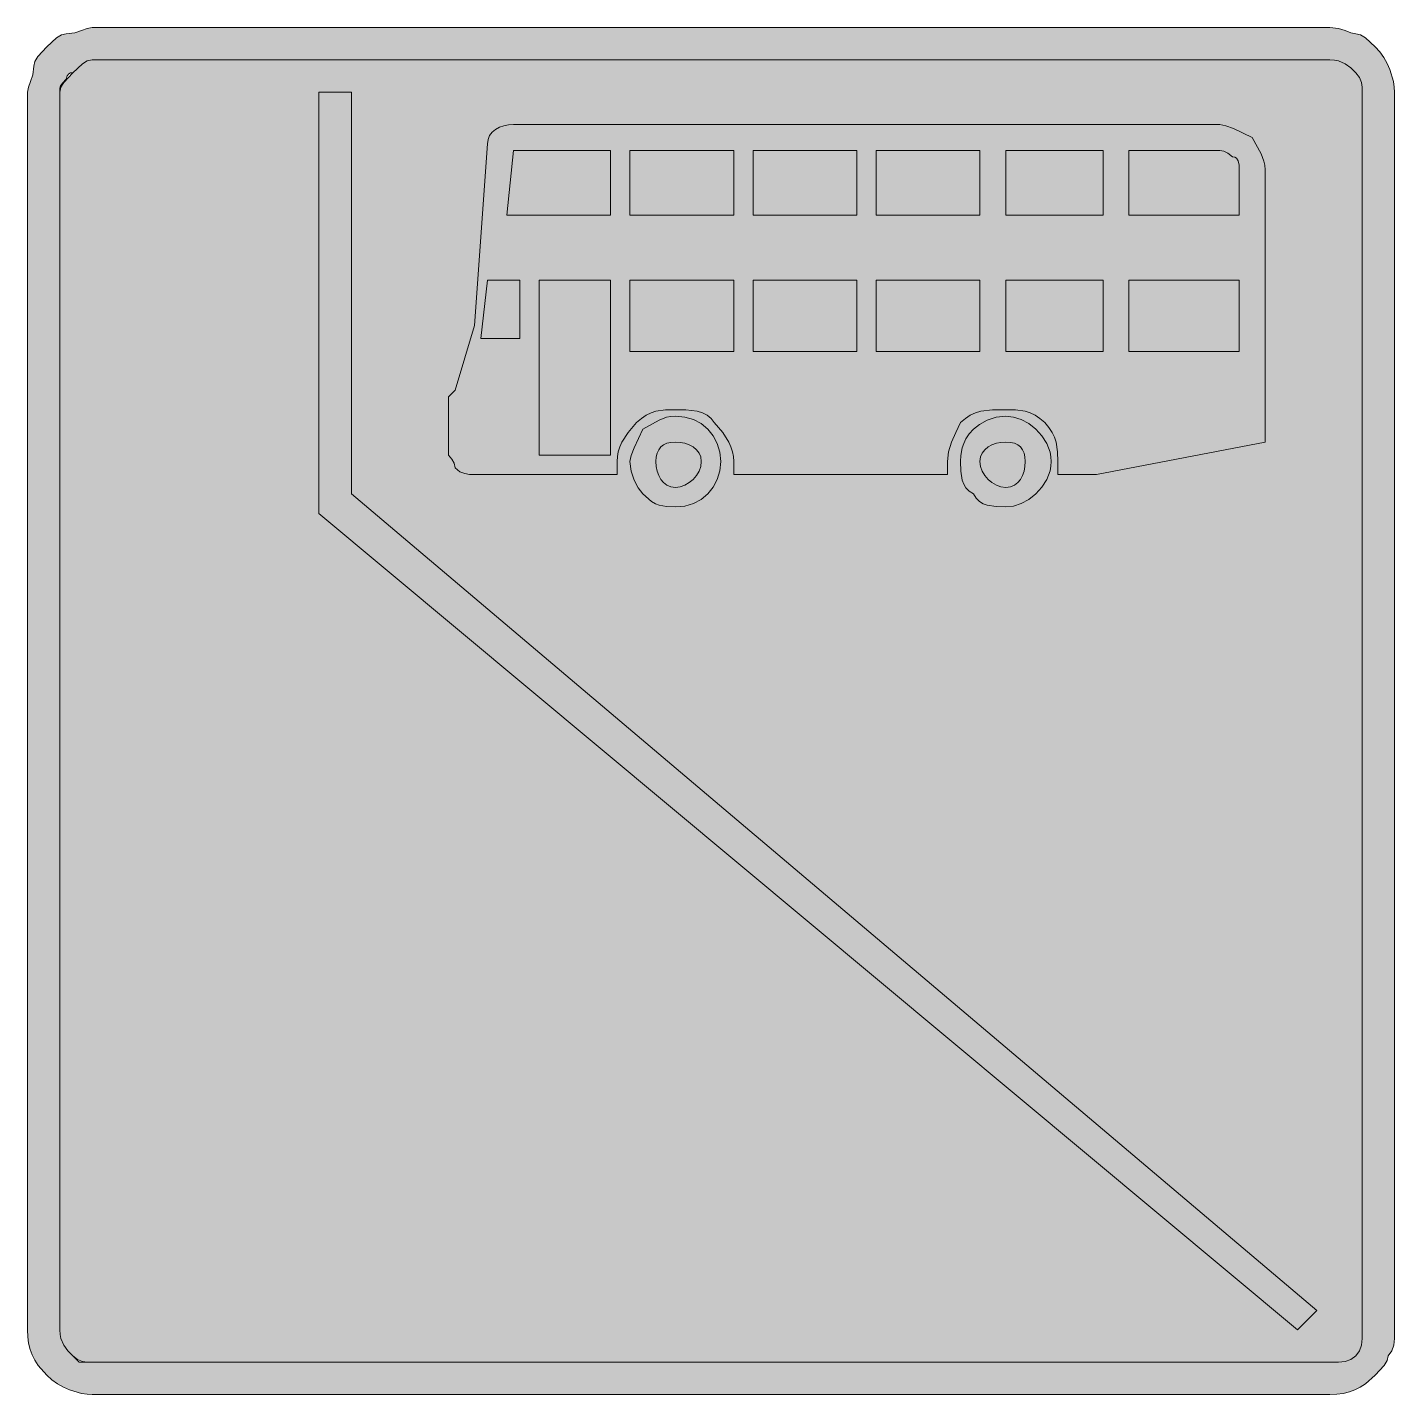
# Model space of a CAD drawing. Header units: metres. Extents: x 156 to 409, y 8 to 261.
import ezdxf

# ---------------------------------------------------------------- set-up
doc = ezdxf.new("R2010")
doc.units = ezdxf.units.M
for name, color, linetype, true_color in [('FILL_BLACK_000000', 7, 'Continuous', 0x000000), ('FILL_BLUE_0000FF', 7, 'Continuous', 0x0000ff), ('FILL_WHITE_FFFFFF', 7, 'Continuous', 0xffffff)]:
    doc.layers.add(name, color=color, linetype=linetype, true_color=true_color)

msp = doc.modelspace()

# ---------------------------------------------------------------- hatches: boundary and pattern name
at = {"layer": 'FILL_BLACK_000000', "true_color": 0x000000}
h = msp.add_hatch(color=7, dxfattribs=at)
h.dxf.hatch_style = 1
h.paths.add_polyline_path([(400.32, 260.76), (401.35, 260.35), (402.27, 260.16), (403.17, 259.95), (404.07, 259.41), (405.87, 257.76), (406.71, 256.81), (407.45, 255.77), (408.06, 254.68), (408.57, 253.56), (409.25, 251.35), (409.41, 250.31), (409.47, 249.36), (409.47, 20.16), (409.45, 18.57), (409.32, 17.31), (408.96, 16.28), (408.27, 15.36), (408.06, 14.46), (407.52, 13.56), (405.87, 11.76), (404.05, 10.18), (403.11, 9.57), (402.12, 9.06), (401.08, 8.67), (399.96, 8.38), (398.77, 8.22), (397.47, 8.16), (168.27, 8.16), (167.32, 8.22), (166.28, 8.38), (164.07, 9.06), (162.95, 9.57), (161.86, 10.18), (160.82, 10.92), (159.87, 11.76), (158.3, 13.58), (157.68, 14.52), (157.17, 15.51), (156.78, 16.55), (156.5, 17.67), (156.33, 18.86), (156.27, 20.16), (156.27, 249.36), (156.46, 250.28), (156.87, 251.31), (157.28, 252.57), (157.47, 254.16), (157.68, 255.06), (158.22, 255.96), (159.87, 257.76), (161.67, 259.41), (162.57, 259.95), (163.47, 260.16), (165.06, 260.35), (166.32, 260.76), (167.35, 261.17), (168.27, 261.36), (397.47, 261.36), (399.06, 261.17), (400.32, 260.76)])
h.paths.add_polyline_path([(167.37, 255.15), (166.47, 254.61), (164.67, 252.96), (164.27, 252.91), (163.98, 252.77), (163.62, 252.36), (163.47, 251.76), (162.78, 251.05), (162.42, 250.56), (162.29, 250.07), (162.27, 249.36), (162.27, 20.16), (162.32, 19.31), (162.48, 18.57), (163.02, 17.31), (163.79, 16.28), (164.67, 15.36), (165.87, 14.16), (168.27, 14.16), (397.47, 14.16), (399.06, 14.18), (400.32, 14.31), (401.35, 14.67), (402.27, 15.36), (402.96, 16.28), (403.32, 17.31), (403.45, 18.57), (403.47, 20.16), (403.47, 249.36), (403.45, 250.26), (403.32, 251.16), (402.96, 252.06), (402.27, 252.96), (401.35, 253.84), (400.32, 254.61), (399.06, 255.15), (398.32, 255.31), (397.47, 255.36), (168.27, 255.36), (167.37, 255.15)], flags=16)
at = {"layer": 'FILL_BLUE_0000FF', "true_color": 0x0000ff}
h = msp.add_hatch(color=7, dxfattribs=at)
h.dxf.hatch_style = 1
h.paths.add_polyline_path([(398.32, 255.31), (399.06, 255.15), (400.32, 254.61), (401.35, 253.84), (402.27, 252.96), (402.96, 252.06), (403.32, 251.16), (403.45, 250.26), (403.47, 249.36), (403.47, 20.16), (403.45, 18.57), (403.32, 17.31), (402.96, 16.28), (402.27, 15.36), (401.35, 14.67), (400.32, 14.31), (399.06, 14.18), (397.47, 14.16), (168.27, 14.16), (167.37, 14.18), (166.47, 14.31), (165.57, 14.67), (164.67, 15.36), (163.79, 16.28), (163.02, 17.31), (162.48, 18.57), (162.32, 19.31), (162.27, 20.16), (162.27, 249.36), (162.48, 250.26), (163.02, 251.16), (164.67, 252.96), (166.47, 254.61), (167.37, 255.15), (168.27, 255.36), (397.47, 255.36), (398.32, 255.31)])
at = {"layer": 'FILL_WHITE_FFFFFF', "true_color": 0xffffff}
h = msp.add_hatch(color=7, dxfattribs=at)
h.dxf.hatch_style = 1
h.paths.add_polyline_path([(391.47, 20.16), (210.27, 171.36), (210.27, 249.36), (216.27, 249.36), (216.27, 174.96), (395.07, 23.76), (391.47, 20.16)])
h = msp.add_hatch(color=7, dxfattribs=at)
h.dxf.hatch_style = 1
h.paths.add_polyline_path([(337.47, 190.56), (334.98, 190.52), (332.82, 190.26), (331.83, 189.97), (330.89, 189.55), (329.97, 188.95), (329.07, 188.16), (328.19, 186.36), (327.42, 184.56), (326.88, 182.76), (326.67, 180.96), (326.67, 178.56), (287.07, 178.56), (287.07, 180.96), (287.01, 181.86), (286.84, 182.76), (286.56, 183.66), (286.17, 184.56), (285.05, 186.36), (283.47, 188.16), (282.91, 188.95), (282.18, 189.55), (281.3, 189.97), (280.32, 190.26), (278.24, 190.52), (276.27, 190.56), (274.47, 190.52), (272.67, 190.26), (271.77, 189.97), (270.87, 189.55), (269.97, 188.95), (269.07, 188.16), (267.5, 186.36), (266.37, 184.56), (265.98, 183.66), (265.7, 182.76), (265.53, 181.86), (265.47, 180.96), (265.47, 178.56), (239.07, 178.56), (238.17, 178.58), (237.27, 178.71), (236.37, 179.07), (235.47, 179.76), (235.28, 180.64), (234.87, 181.41), (234.27, 182.16), (234.27, 191.76), (234.27, 192.96), (235.47, 194.16), (239.07, 206.16), (241.47, 239.76), (241.58, 240.6), (241.88, 241.33), (242.36, 241.95), (242.97, 242.46), (243.7, 242.85), (244.51, 243.13), (245.37, 243.3), (246.27, 243.36), (377.07, 243.36), (378.18, 243.15), (379.62, 242.61), (383.07, 240.96), (384.72, 237.96), (385.26, 236.57), (385.42, 235.81), (385.47, 234.96), (385.47, 184.56), (354.27, 178.56), (347.07, 178.56), (347.07, 180.96), (347.03, 182.76), (346.77, 184.56), (346.48, 185.46), (346.06, 186.36), (345.46, 187.26), (344.67, 188.16), (343.77, 188.95), (342.87, 189.55), (341.97, 189.97), (341.07, 190.26), (339.27, 190.52), (337.47, 190.56)])
h.paths.add_polyline_path([(380.67, 201.36), (380.67, 214.56), (360.27, 214.56), (360.27, 201.36), (380.67, 201.36)], flags=16)
h.paths.add_polyline_path([(337.47, 201.36), (355.47, 201.36), (355.47, 214.56), (337.47, 214.56), (337.47, 201.36)], flags=16)
h.paths.add_polyline_path([(313.47, 214.56), (313.47, 201.36), (332.67, 201.36), (332.67, 214.56), (313.47, 214.56)], flags=16)
h.paths.add_polyline_path([(309.87, 214.56), (290.67, 214.56), (290.67, 201.36), (309.87, 201.36), (309.87, 214.56)], flags=16)
h.paths.add_polyline_path([(287.07, 214.56), (267.87, 214.56), (267.87, 201.36), (287.07, 201.36), (287.07, 214.56)], flags=16)
h.paths.add_polyline_path([(264.27, 182.16), (264.27, 214.56), (251.07, 214.56), (251.07, 182.16), (264.27, 182.16)], flags=16)
h.paths.add_polyline_path([(240.27, 203.76), (247.47, 203.76), (247.47, 214.56), (241.47, 214.56), (240.27, 203.76)], flags=16)
h.paths.add_polyline_path([(246.27, 238.56), (245.07, 226.56), (264.27, 226.56), (264.27, 238.56), (246.27, 238.56)], flags=16)
h.paths.add_polyline_path([(287.07, 238.56), (267.87, 238.56), (267.87, 226.56), (287.07, 226.56), (287.07, 238.56)], flags=16)
h.paths.add_polyline_path([(309.87, 226.56), (309.87, 238.56), (290.67, 238.56), (290.67, 226.56), (309.87, 226.56)], flags=16)
h.paths.add_polyline_path([(313.47, 226.56), (332.67, 226.56), (332.67, 238.56), (313.47, 238.56), (313.47, 226.56)], flags=16)
h.paths.add_polyline_path([(337.47, 226.56), (355.47, 226.56), (355.47, 238.56), (337.47, 238.56), (337.47, 226.56)], flags=16)
h.paths.add_polyline_path([(380.67, 234.96), (380.65, 235.84), (380.52, 236.61), (380.16, 237.15), (379.87, 237.31), (379.47, 237.36), (378.59, 238.05), (377.82, 238.41), (377.07, 238.56), (360.27, 238.56), (360.27, 226.56), (380.67, 226.56), (380.67, 234.96)], flags=16)
h = msp.add_hatch(color=7, dxfattribs=at)
h.dxf.hatch_style = 1
h.paths.add_polyline_path([(284.03, 177.62), (283.28, 176.19), (282.27, 174.96), (281.04, 173.95), (279.61, 173.2), (278.01, 172.72), (276.27, 172.56), (274.66, 172.6), (273.27, 172.86), (272.59, 173.15), (271.88, 173.57), (270.27, 174.96), (269.39, 176.07), (268.62, 177.51), (268.08, 179.18), (267.87, 180.96), (268.08, 182.07), (268.62, 183.51), (270.27, 186.96), (273.27, 188.61), (274.66, 189.15), (275.42, 189.31), (276.27, 189.36), (278.01, 189.2), (279.61, 188.72), (281.04, 187.97), (282.27, 186.96), (283.28, 185.73), (284.03, 184.3), (284.51, 182.7), (284.67, 180.96), (284.51, 179.22), (284.03, 177.62)])
h.paths.add_polyline_path([(280.66, 182.53), (280.18, 183.15), (279.57, 183.66), (278.84, 184.05), (278.03, 184.33), (277.17, 184.5), (276.27, 184.56), (275.43, 184.5), (274.7, 184.33), (274.08, 184.05), (273.57, 183.66), (273.18, 183.15), (272.9, 182.53), (272.73, 181.8), (272.67, 180.96), (272.73, 180.06), (272.9, 179.2), (273.18, 178.39), (273.57, 177.66), (274.08, 177.05), (274.7, 176.57), (275.43, 176.27), (276.27, 176.16), (277.17, 176.27), (278.03, 176.57), (278.84, 177.05), (279.57, 177.66), (280.18, 178.39), (280.66, 179.2), (280.96, 180.06), (281.07, 180.96), (280.96, 181.8), (280.66, 182.53)], flags=16)
h = msp.add_hatch(color=7, dxfattribs=at)
h.dxf.hatch_style = 1
h.paths.add_polyline_path([(345.66, 179.22), (345.06, 177.62), (344.16, 176.19), (343.02, 174.96), (341.71, 173.95), (340.3, 173.2), (338.86, 172.72), (337.47, 172.56), (335.69, 172.6), (334.02, 172.86), (333.26, 173.15), (332.58, 173.57), (331.97, 174.17), (331.47, 174.96), (330.68, 175.46), (330.08, 176.07), (329.66, 176.75), (329.37, 177.51), (329.11, 179.18), (329.07, 180.96), (329.11, 182.07), (329.37, 183.51), (329.66, 184.32), (330.08, 185.18), (330.68, 186.06), (331.47, 186.96), (332.58, 187.84), (334.02, 188.61), (335.69, 189.15), (337.47, 189.36), (338.86, 189.2), (340.3, 188.72), (341.71, 187.97), (343.02, 186.96), (344.16, 185.73), (345.06, 184.3), (345.66, 182.7), (345.82, 181.85), (345.87, 180.96), (345.82, 180.07), (345.66, 179.22)])
h.paths.add_polyline_path([(340.85, 182.53), (340.56, 183.15), (340.17, 183.66), (339.66, 184.05), (339.05, 184.33), (338.31, 184.5), (337.47, 184.56), (336.57, 184.5), (335.71, 184.33), (334.9, 184.05), (334.17, 183.66), (333.56, 183.15), (333.08, 182.53), (332.78, 181.8), (332.67, 180.96), (332.78, 180.06), (333.08, 179.2), (333.56, 178.39), (334.17, 177.66), (334.9, 177.05), (335.71, 176.57), (336.57, 176.27), (337.47, 176.16), (338.31, 176.27), (339.05, 176.57), (339.66, 177.05), (340.17, 177.66), (340.56, 178.39), (340.85, 179.2), (341.01, 180.06), (341.07, 180.96), (341.01, 181.8), (340.85, 182.53)], flags=16)

# ---------------------------------------------------------------- linework, layer by layer
at = {"layer": 'FILL_BLACK_000000', "lineweight": 0, "true_color": 0x000000}
for points in [[(400.32, 260.76), (401.35, 260.35), (402.27, 260.16), (403.17, 259.95), (404.07, 259.41), (405.87, 257.76), (406.71, 256.81), (407.45, 255.77), (408.06, 254.68), (408.57, 253.56), (409.25, 251.35), (409.41, 250.31), (409.47, 249.36), (409.47, 20.16), (409.45, 18.57), (409.32, 17.31), (408.96, 16.28), (408.27, 15.36), (408.06, 14.46), (407.52, 13.56), (405.87, 11.76), (404.05, 10.18), (403.11, 9.57), (402.12, 9.06), (401.08, 8.67), (399.96, 8.38), (398.77, 8.22), (397.47, 8.16), (168.27, 8.16), (167.32, 8.22), (166.28, 8.38), (164.07, 9.06), (162.95, 9.57), (161.86, 10.18), (160.82, 10.92), (159.87, 11.76), (158.3, 13.58), (157.68, 14.52), (157.17, 15.51), (156.78, 16.55), (156.5, 17.67), (156.33, 18.86), (156.27, 20.16), (156.27, 249.36), (156.46, 250.28), (156.87, 251.31), (157.28, 252.57), (157.47, 254.16), (157.68, 255.06), (158.22, 255.96), (159.87, 257.76), (161.67, 259.41), (162.57, 259.95), (163.47, 260.16), (165.06, 260.35), (166.32, 260.76), (167.35, 261.17), (168.27, 261.36), (397.47, 261.36), (399.06, 261.17)], [(167.37, 255.15), (166.47, 254.61), (164.67, 252.96), (164.27, 252.91), (163.98, 252.77), (163.62, 252.36), (163.47, 251.76), (162.78, 251.05), (162.42, 250.56), (162.29, 250.07), (162.27, 249.36), (162.27, 20.16), (162.32, 19.31), (162.48, 18.57), (163.02, 17.31), (163.79, 16.28), (164.67, 15.36), (165.87, 14.16), (168.27, 14.16), (397.47, 14.16), (399.06, 14.18), (400.32, 14.31), (401.35, 14.67), (402.27, 15.36), (402.96, 16.28), (403.32, 17.31), (403.45, 18.57), (403.47, 20.16), (403.47, 249.36), (403.45, 250.26), (403.32, 251.16), (402.96, 252.06), (402.27, 252.96), (401.35, 253.84), (400.32, 254.61), (399.06, 255.15), (398.32, 255.31), (397.47, 255.36), (168.27, 255.36)]]:
    msp.add_lwpolyline(points, close=True, dxfattribs=at)
at = {"layer": 'FILL_BLUE_0000FF', "lineweight": 0, "true_color": 0x0000ff}
msp.add_lwpolyline([(398.32, 255.31), (399.06, 255.15), (400.32, 254.61), (401.35, 253.84), (402.27, 252.96), (402.96, 252.06), (403.32, 251.16), (403.45, 250.26), (403.47, 249.36), (403.47, 20.16), (403.45, 18.57), (403.32, 17.31), (402.96, 16.28), (402.27, 15.36), (401.35, 14.67), (400.32, 14.31), (399.06, 14.18), (397.47, 14.16), (168.27, 14.16), (167.37, 14.18), (166.47, 14.31), (165.57, 14.67), (164.67, 15.36), (163.79, 16.28), (163.02, 17.31), (162.48, 18.57), (162.32, 19.31), (162.27, 20.16), (162.27, 249.36), (162.48, 250.26), (163.02, 251.16), (164.67, 252.96), (166.47, 254.61), (167.37, 255.15), (168.27, 255.36), (397.47, 255.36)], close=True, dxfattribs=at)
at = {"layer": 'FILL_WHITE_FFFFFF', "lineweight": 0, "true_color": 0xffffff}
for points in [[(391.47, 20.16), (210.27, 171.36), (210.27, 249.36), (216.27, 249.36), (216.27, 174.96), (395.07, 23.76)], [(284.03, 177.62), (283.28, 176.19), (282.27, 174.96), (281.04, 173.95), (279.61, 173.2), (278.01, 172.72), (276.27, 172.56), (274.66, 172.6), (273.27, 172.86), (272.59, 173.15), (271.88, 173.57), (270.27, 174.96), (269.39, 176.07), (268.62, 177.51), (268.08, 179.18), (267.87, 180.96), (268.08, 182.07), (268.62, 183.51), (270.27, 186.96), (273.27, 188.61), (274.66, 189.15), (275.42, 189.31), (276.27, 189.36), (278.01, 189.2), (279.61, 188.72), (281.04, 187.97), (282.27, 186.96), (283.28, 185.73), (284.03, 184.3), (284.51, 182.7), (284.67, 180.96), (284.51, 179.22)], [(345.66, 179.22), (345.06, 177.62), (344.16, 176.19), (343.02, 174.96), (341.71, 173.95), (340.3, 173.2), (338.86, 172.72), (337.47, 172.56), (335.69, 172.6), (334.02, 172.86), (333.26, 173.15), (332.58, 173.57), (331.97, 174.17), (331.47, 174.96), (330.68, 175.46), (330.08, 176.07), (329.66, 176.75), (329.37, 177.51), (329.11, 179.18), (329.07, 180.96), (329.11, 182.07), (329.37, 183.51), (329.66, 184.32), (330.08, 185.18), (330.68, 186.06), (331.47, 186.96), (332.58, 187.84), (334.02, 188.61), (335.69, 189.15), (337.47, 189.36), (338.86, 189.2), (340.3, 188.72), (341.71, 187.97), (343.02, 186.96), (344.16, 185.73), (345.06, 184.3), (345.66, 182.7), (345.82, 181.85), (345.87, 180.96), (345.82, 180.07)], [(280.66, 182.53), (280.18, 183.15), (279.57, 183.66), (278.84, 184.05), (278.03, 184.33), (277.17, 184.5), (276.27, 184.56), (275.43, 184.5), (274.7, 184.33), (274.08, 184.05), (273.57, 183.66), (273.18, 183.15), (272.9, 182.53), (272.73, 181.8), (272.67, 180.96), (272.73, 180.06), (272.9, 179.2), (273.18, 178.39), (273.57, 177.66), (274.08, 177.05), (274.7, 176.57), (275.43, 176.27), (276.27, 176.16), (277.17, 176.27), (278.03, 176.57), (278.84, 177.05), (279.57, 177.66), (280.18, 178.39), (280.66, 179.2), (280.96, 180.06), (281.07, 180.96), (280.96, 181.8)], [(340.85, 182.53), (340.56, 183.15), (340.17, 183.66), (339.66, 184.05), (339.05, 184.33), (338.31, 184.5), (337.47, 184.56), (336.57, 184.5), (335.71, 184.33), (334.9, 184.05), (334.17, 183.66), (333.56, 183.15), (333.08, 182.53), (332.78, 181.8), (332.67, 180.96), (332.78, 180.06), (333.08, 179.2), (333.56, 178.39), (334.17, 177.66), (334.9, 177.05), (335.71, 176.57), (336.57, 176.27), (337.47, 176.16), (338.31, 176.27), (339.05, 176.57), (339.66, 177.05), (340.17, 177.66), (340.56, 178.39), (340.85, 179.2), (341.01, 180.06), (341.07, 180.96), (341.01, 181.8)]]:
    msp.add_lwpolyline(points, close=True, dxfattribs=at)
at = {"layer": 'FILL_WHITE_FFFFFF', "lineweight": 0, "true_color": 0x0000ff}
for points in [[(337.47, 190.56), (334.98, 190.52), (332.82, 190.26), (331.83, 189.97), (330.89, 189.55), (329.97, 188.95), (329.07, 188.16), (328.19, 186.36), (327.42, 184.56), (326.88, 182.76), (326.67, 180.96), (326.67, 178.56), (287.07, 178.56), (287.07, 180.96), (287.01, 181.86), (286.84, 182.76), (286.56, 183.66), (286.17, 184.56), (285.05, 186.36), (283.47, 188.16), (282.91, 188.95), (282.18, 189.55), (281.3, 189.97), (280.32, 190.26), (278.24, 190.52), (276.27, 190.56), (274.47, 190.52), (272.67, 190.26), (271.77, 189.97), (270.87, 189.55), (269.97, 188.95), (269.07, 188.16), (267.5, 186.36), (266.37, 184.56), (265.98, 183.66), (265.7, 182.76), (265.53, 181.86), (265.47, 180.96), (265.47, 178.56), (239.07, 178.56), (238.17, 178.58), (237.27, 178.71), (236.37, 179.07), (235.47, 179.76), (235.28, 180.64), (234.87, 181.41), (234.27, 182.16), (234.27, 191.76), (234.27, 192.96), (235.47, 194.16), (239.07, 206.16), (241.47, 239.76), (241.58, 240.6), (241.88, 241.33), (242.36, 241.95), (242.97, 242.46), (243.7, 242.85), (244.51, 243.13), (245.37, 243.3), (246.27, 243.36), (377.07, 243.36), (378.18, 243.15), (379.62, 242.61), (383.07, 240.96), (384.72, 237.96), (385.26, 236.57), (385.42, 235.81), (385.47, 234.96), (385.47, 184.56), (354.27, 178.56), (347.07, 178.56), (347.07, 180.96), (347.03, 182.76), (346.77, 184.56), (346.48, 185.46), (346.06, 186.36), (345.46, 187.26), (344.67, 188.16), (343.77, 188.95), (342.87, 189.55), (341.97, 189.97), (341.07, 190.26), (339.27, 190.52)], [(246.27, 238.56), (245.07, 226.56), (264.27, 226.56), (264.27, 238.56)], [(287.07, 238.56), (267.87, 238.56), (267.87, 226.56), (287.07, 226.56)], [(309.87, 226.56), (309.87, 238.56), (290.67, 238.56), (290.67, 226.56)], [(313.47, 226.56), (332.67, 226.56), (332.67, 238.56), (313.47, 238.56)], [(337.47, 226.56), (355.47, 226.56), (355.47, 238.56), (337.47, 238.56)], [(380.67, 234.96), (380.65, 235.84), (380.52, 236.61), (380.16, 237.15), (379.87, 237.31), (379.47, 237.36), (378.59, 238.05), (377.82, 238.41), (377.07, 238.56), (360.27, 238.56), (360.27, 226.56), (380.67, 226.56)], [(240.27, 203.76), (247.47, 203.76), (247.47, 214.56), (241.47, 214.56)], [(264.27, 182.16), (264.27, 214.56), (251.07, 214.56), (251.07, 182.16)], [(287.07, 214.56), (267.87, 214.56), (267.87, 201.36), (287.07, 201.36)], [(309.87, 214.56), (290.67, 214.56), (290.67, 201.36), (309.87, 201.36)], [(313.47, 214.56), (313.47, 201.36), (332.67, 201.36), (332.67, 214.56)], [(337.47, 201.36), (355.47, 201.36), (355.47, 214.56), (337.47, 214.56)], [(380.67, 201.36), (380.67, 214.56), (360.27, 214.56), (360.27, 201.36)]]:
    msp.add_lwpolyline(points, close=True, dxfattribs=at)

doc.saveas('drawing.dxf')
